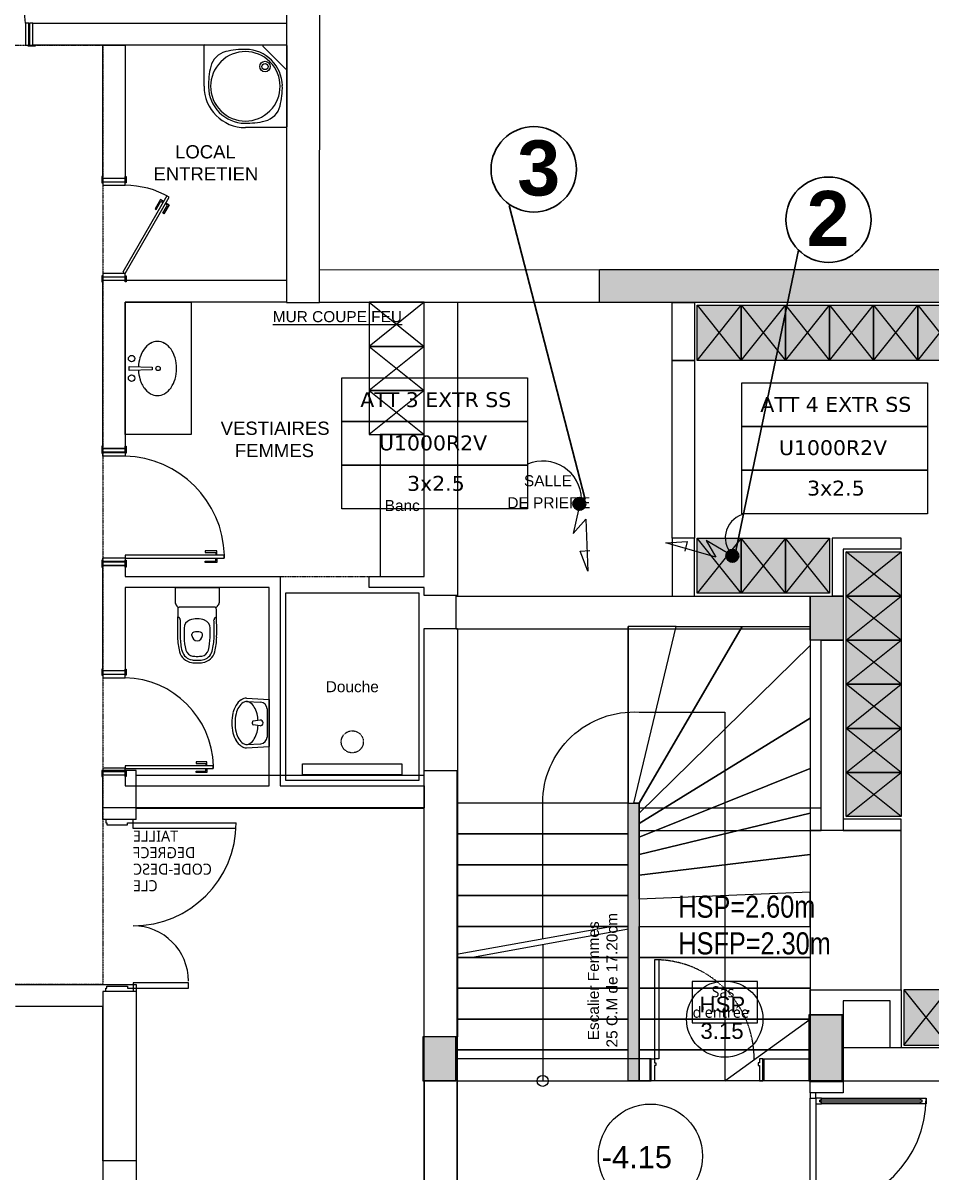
# Model space of a CAD drawing. Header units: millimetres. Extents: x 61345 to 69644, y 9491 to 29385.
# Drawn here: x 65055 to 65879, y 12880 to 13922 of the extents above; entities that cross this region are included whole.
import ezdxf
from ezdxf.enums import TextEntityAlignment as Align

# ---------------------------------------------------------------- set-up
doc = ezdxf.new("R2010")
doc.units = ezdxf.units.MM
for name, pattern in [('ACAD_ISO03W100', [30, 12, -18]), ('CACHE', [0.375, 0.25, -0.125]), ('DASHED2', [0.375, 0.25, -0.125]), ('PROJECTION', [0.375, 0.25, -0.125])]:
    doc.linetypes.add(name, pattern=pattern)
for name, color, linetype, lineweight in [('A-SECN-MEN-CO', 141, 'Continuous', 9), ('A-SECN-MEN-VU', 145, 'Continuous', 5), ('G-ANNO-TEXT', 231, 'Continuous', 9), ('G-ANNO-TTLB', 7, 'Continuous', 9), ('STRUCTURE POUTRES', 5, 'ACAD_ISO03W100', 20)]:
    doc.layers.add(name, color=color, linetype=linetype, lineweight=lineweight)
for name, color, linetype in [('ATT ELECTRIQUES', 3, 'Continuous'), ('FORCE', 3, 'Continuous'), ('Plan Archi', 8, 'Continuous')]:
    doc.layers.add(name, color=color, linetype=linetype)
doc.styles.add('0-TEXT-ANNO', font='', dxfattribs={"height": 2.5})
doc.styles.add('0-TEXT-BASE', font='')
doc.styles.add('1-LIGHT-COND', font='')
doc.styles.add('Arial_I', font='ariali.ttf', dxfattribs={"height": 146.22545})
doc.styles.get("Standard").update_dxf_attribs({"font": 'arial.ttf'})
doc.styles.add('Verdana', font='verdana.ttf')
doc.styles.get('0-TEXT-ANNO').set_extended_font_data('Roboto Light')
doc.styles.get('0-TEXT-BASE').set_extended_font_data('Roboto Light')
doc.styles.get('1-LIGHT-COND').set_extended_font_data('Roboto Condensed Light')

# ---------------------------------------------------------------- blocks, each defined once
blk = doc.blocks.new('*U122')
at = {"color": 252}
for points in [[(77, 1000), (77, 100), (42, 100), (42, 1000)], [(0, -100), (7, -100), (7, 100), (0, 100)], [(1030, -100), (1022, -100), (1022, 100), (1030, 100)]]:
    blk.add_lwpolyline(points, close=True, dxfattribs=at)
at = {"color": 252, "linetype": 'ByBlock', "flags": 128}
for points in [[(7, -100), (7, 100), (39, 100), (39, 63), (52, 63), (52, 38), (39, 38), (39, -100)], [(1022, -100), (1022, 100), (990, 100), (990, 63), (977, 63), (977, 38), (990, 38), (990, -100)]]:
    blk.add_lwpolyline(points, close=True, dxfattribs=at)
at = {"color": 252, "linetype": 'PROJECTION'}
blk.add_arc((42, 98.3), 900, 0, 90, dxfattribs=at)
at = {"color": 252, "style": '0-TEXT-BASE'}
blk.add_attdef('DOORREF', text='', height=100, dxfattribs=at).set_placement((514.5, 0), align=Align.MIDDLE_CENTER)
blk = doc.blocks.new('RANG_VEST')
at = {"true_color": 0xffffff}
h = blk.add_hatch(color=7, dxfattribs=at)
h.dxf.hatch_style = 1
h.paths.add_polyline_path([(0.5, -0.4), (0.5, 0), (0, 0), (0, -0.4)])
blk.add_lwpolyline([(0.5, -0.4), (0.5, 0), (0, 0), (0, -0.4)], close=True)
blk.add_lwpolyline([(0, 0), (0.5, -0.4), (0.5, 0), (0, -0.4)])
blk = doc.blocks.new('*U142')
at = {"layer": 'A-SECN-MEN-CO'}
for points in [[(0, 0), (0, -0.05), (-0.05, -0.05), (-0.05, -0.032), (-0.035, -0.032), (-0.035, -0.018), (-0.05, -0.018), (-0.05, 0)], [(-1, 0), (-1, -0.05), (-0.95, -0.05), (-0.95, -0.032), (-0.965, -0.032), (-0.965, -0.018), (-0.95, -0.018), (-0.95, 0)]]:
    blk.add_lwpolyline(points, close=True, dxfattribs=at)
at = {"layer": 'A-SECN-MEN-VU'}
for p, q in [((-0.05, 0), (-0.95, 0)), ((-0.95, -0.05), (-0.05, -0.05))]:
    blk.add_line(p, q, dxfattribs=at)
blk.add_lwpolyline([(-0.035, -0.032), (-0.965, -0.032), (-0.965, -0.018), (-0.035, -0.018)], close=True, dxfattribs=at)
blk = doc.blocks.new('ETIQ ECL')
at = {"color": 6, "linetype": 'ByBlock'}
blk.add_lwpolyline([(-28.09, 19.8), (28.09, 19.8), (28.09, -19.8), (-28.09, -19.8)], close=True, dxfattribs=at)
at = {"layer": 'STRUCTURE POUTRES', "color": 6, "linetype": 'ByBlock'}
for points in [[(-28.09, 19.8), (28.09, 19.8), (28.09, 6.6), (-28.09, 6.6)], [(-28.09, 6.6), (28.09, 6.6), (28.09, -6.6), (-28.09, -6.6)], [(-28.09, -6.6), (28.09, -6.6), (28.09, -19.8), (-28.09, -19.8)]]:
    blk.add_lwpolyline(points, close=True, dxfattribs=at)
at = {"layer": 'STRUCTURE POUTRES', "color": 6, "linetype": 'ByBlock', "style": 'Verdana'}
for tag, p in [('CIRCUIT', (0.33, 10.99)), ('CABLE', (-0.49, -2.08)), ('SECTION', (0.37, -14.32))]:
    blk.add_attdef(tag, text='', height=4.5, dxfattribs=at).set_placement(p, align=Align.CENTER)
blk = doc.blocks.new('alimentation electrique')
at = {"layer": 'FORCE', "lineweight": 50}
blk.add_hatch(color=1, dxfattribs=at).paths.add_polyline_path([(54.9, -36.5, 1), (41.3, -19.1, 1)])
at = {"color": 1, "linetype": 'ByBlock'}
blk.add_lwpolyline([(38.4, -22.6), (0.5, -0.3), (18.2, -30.1), (-72.5, -4), (-33.8, -1.9), (-38.2, -19.2)], dxfattribs=at)
at = {"layer": 'FORCE', "color": 1, "lineweight": 40}
blk.add_circle((48.1, -27.8), 11, dxfattribs=at)

msp = doc.modelspace()

# ---------------------------------------------------------------- hatches: boundary and pattern name
at = {"layer": 'Plan Archi'}
h = msp.add_hatch(color=252, dxfattribs=at)
h.dxf.hatch_style = 1
h.paths.add_polyline_path([(65578.1, 13698.3), (67228.1, 13698.3), (67228.1, 13668.3), (65578.1, 13668.3)])
h = msp.add_hatch(color=252, dxfattribs=at)
h.dxf.hatch_style = 1
h.paths.add_polyline_path([(65769.1, 13402.1), (65799.1, 13402.1), (65799.1, 13362.1), (65769.1, 13362.1)])
h = msp.add_hatch(color=256, dxfattribs=at)
h.dxf.hatch_style = 1
h.paths.add_polyline_path([(65614.1, 12962.4), (65604.1, 12962.4), (65604.1, 13214.4), (65614.1, 13214.4)])
h = msp.add_hatch(color=256, dxfattribs=at)
h.dxf.hatch_style = 1
h.paths.add_polyline_path([(65768, 13022.4), (65768, 12962.4), (65798, 12962.4), (65798, 13022.4)])
h = msp.add_hatch(color=252, dxfattribs=at)
h.dxf.hatch_style = 1
h.paths.add_polyline_path([(65769.1, 13022.4), (65799.1, 13022.4), (65799.1, 12962.4), (65769.1, 12962.4)])
h = msp.add_hatch(color=256, dxfattribs=at)
h.dxf.hatch_style = 1
h.paths.add_polyline_path([(65448, 12962.4), (65448, 13002.4), (65418, 13002.4), (65418, 12962.4)])

# ---------------------------------------------------------------- linework, layer by layer
at = {"layer": 'ATT ELECTRIQUES', "color": 6, "linetype": 'ByBlock'}
for centre, radius, start, end in [((65526.7, 13489.5), 35.1, 1.1509, 113.1153), ((65714.3, 13454.9), 22.2, 107.8441, 230.7628)]:
    msp.add_arc(centre, radius, start, end, dxfattribs=at)
at = {"layer": 'G-ANNO-TTLB', "color": 5, "lineweight": 30}
for points in [[(65565, 13489.6), (65496.3, 13756.2)], [(65700.5, 13437.5), (65758.5, 13715.9)]]:
    msp.add_lwpolyline(points, dxfattribs=at)
for centre in [(65518.5, 13789.1), (65785.7, 13743.4)]:
    msp.add_circle(centre, 38.7, dxfattribs=at)
at = {"layer": 'Plan Archi'}
for p, q in [((65324.4, 13668.3), (65324.5, 14371.4)), ((65294.4, 14341.6), (65294.4, 13668.3)), ((65060.9, 13921.8), (65057.7, 13921.8)), ((65057.7, 13921.8), (65057.7, 13901.8)), ((65060.9, 13901.8), (65060.9, 13921.8)), ((65064.5, 13921.8), (65061.3, 13921.8)), ((65061.3, 13921.8), (65061.3, 13901.8)), ((65064.5, 13901.8), (65064.5, 13921.8)), ((65064.5, 13901.8), (65064.5, 13921.8)), ((65064.5, 13921.8), (65294.4, 13921.8)), ((65294.4, 13921.8), (65294.4, 13901.8)), ((65057.7, 13901.8), (65060.9, 13901.8)), ((65060.3, 13900.7), (65060.3, 13901.6)), ((65060.3, 13901.6), (65066.5, 13901.6)), ((65061.3, 13901.8), (65064.5, 13901.8)), ((65294.4, 13901.8), (65064.5, 13901.8)), ((65066.5, 13901.6), (65066.5, 13900.7)), ((65128, 13780.7), (65128, 13901.8)), ((65128, 13901.8), (65148, 13901.8)), ((65148, 13901.8), (65148, 13780.7)), ((65220.2, 13901.9), (65294, 13901.9)), ((65066.5, 13900.7), (65060.3, 13900.7)), ((65219.6, 13864.4), (65219.6, 13901.3)), ((65293.6, 13880.3), (65272.9, 13900.9)), ((65294.6, 13901.3), (65294.6, 13827.5)), ((65294, 13826.9), (65257.1, 13826.9)), ((65127.9, 13782.5), (65127.1, 13782.5)), ((65127.1, 13782.5), (65127.1, 13776.9)), ((65127.1, 13776.9), (65127.9, 13776.9)), ((65127.9, 13776.9), (65127.9, 13782.5)), ((65148, 13780.7), (65128, 13780.7)), ((65128, 13780.7), (65128, 13777.8)), ((65148, 13780.7), (65128, 13780.7)), ((65128, 13777.8), (65148, 13777.8)), ((65148, 13777.4), (65128, 13777.4)), ((65128, 13777.4), (65128, 13774.6)), ((65148, 13777.8), (65148, 13780.7)), ((65148, 13774.6), (65148, 13777.4)), ((65148.2, 13782.5), (65149, 13782.5)), ((65148.2, 13776.9), (65148.2, 13782.5)), ((65149, 13776.9), (65148.2, 13776.9)), ((65149, 13782.5), (65149, 13776.9)), ((65128, 13774.6), (65148, 13774.6)), ((65185.9, 13765.1), (65145.9, 13695.8)), ((65148, 13694.6), (65188, 13763.9)), ((65180, 13761.6), (65175.2, 13753.4)), ((65176.3, 13752.7), (65180.5, 13760.1)), ((65182.9, 13759.9), (65180, 13761.6)), ((65180.5, 13760.1), (65182.4, 13759.1)), ((65182.3, 13749.3), (65186.5, 13756.7)), ((65188.1, 13756.9), (65183.3, 13748.7)), ((65186.5, 13756.7), (65184.5, 13757.8)), ((65185, 13758.7), (65188.1, 13756.9)), ((65188, 13763.9), (65185.9, 13765.1)), ((65175.2, 13753.4), (65176.3, 13752.7)), ((65183.3, 13748.7), (65182.3, 13749.3)), ((65148, 13694.6), (65128, 13694.6)), ((65128, 13694.6), (65128, 13691.7)), ((65145.9, 13695.8), (65148, 13694.6)), ((65148, 13691.7), (65148, 13694.6)), ((65148, 13688.5), (65148, 13694.6)), ((65324.4, 13698.1), (67854.2, 13698.3)), ((65324.4, 13668.3), (65324.4, 13698.1)), ((65127.9, 13692.5), (65127.1, 13692.5)), ((65127.1, 13692.5), (65127.1, 13687)), ((65127.1, 13687), (65127.9, 13687)), ((65127.9, 13687), (65127.9, 13692.5)), ((65128, 13691.7), (65148, 13691.7)), ((65148, 13691.3), (65128, 13691.3)), ((65128, 13691.3), (65128, 13688.5)), ((65128, 13688.5), (65148, 13688.5)), ((65128, 13688.5), (65294.4, 13688.5)), ((65128, 13535.9), (65128, 13688.5)), ((65148, 13688.6), (65148, 13692.4)), ((65148.2, 13692.5), (65149, 13692.5)), ((65148.2, 13687), (65148.2, 13692.5)), ((65149, 13687), (65148.2, 13687)), ((65149, 13692.5), (65149, 13687)), ((65294.4, 13688.5), (65294.4, 13668.5)), ((65148, 13548.5), (65148, 13668.5)), ((65148, 13668.5), (65208, 13668.5)), ((65294.4, 13668.5), (65148, 13668.5)), ((65148, 13668.5), (65148, 13535.9)), ((65208, 13668.5), (65208, 13548.5)), ((65294.4, 13668.3), (65324.4, 13668.3)), ((67824.2, 13668.3), (65324.4, 13668.3)), ((65369.3, 13668.5), (65419.3, 13628.5)), ((65419.3, 13668.5), (65369.3, 13628.5)), ((65369.3, 13668.5), (65369.3, 13628.5)), ((65419.3, 13668.5), (65369.3, 13668.5)), ((65419.3, 13668.5), (65449.3, 13668.5)), ((65419.3, 13419.9), (65419.3, 13668.5)), ((65419.3, 13628.5), (65419.3, 13668.5)), ((65419.3, 13628.5), (65419.3, 13668.5)), ((65449.3, 13668.5), (65449.3, 13402.7)), ((65644.1, 13668.3), (65664.1, 13668.3)), ((65644.1, 13615.8), (65644.1, 13668.3)), ((65664.1, 13668.3), (65664.1, 13615.8)), ((65369.3, 13628.5), (65419.3, 13628.5)), ((65369.3, 13628.5), (65419.3, 13588.5)), ((65419.3, 13628.5), (65369.3, 13588.5)), ((65369.3, 13628.5), (65369.3, 13588.5)), ((65419.3, 13628.5), (65369.3, 13628.5)), ((65419.3, 13588.5), (65419.3, 13628.5)), ((65419.3, 13588.5), (65419.3, 13628.5)), ((65151.8, 13606.7), (65151.8, 13610.4)), ((65151.8, 13610.4), (65172.7, 13609.8)), ((65172.7, 13609.8), (65172.7, 13607.4)), ((65644.1, 13615.8), (65664.1, 13615.8)), ((65644.1, 13454.6), (65644.1, 13615.8)), ((65664.1, 13615.8), (65644.1, 13615.8)), ((65664.1, 13615.8), (65664.1, 13454.6)), ((65172.7, 13607.4), (65151.8, 13606.7)), ((65369.3, 13588.5), (65419.3, 13548.5)), ((65419.3, 13588.5), (65369.3, 13548.5)), ((65369.3, 13588.5), (65369.3, 13548.5)), ((65419.3, 13588.5), (65369.3, 13588.5)), ((65369.3, 13588.5), (65419.3, 13588.5)), ((65419.3, 13548.5), (65419.3, 13588.5)), ((65419.3, 13548.5), (65419.3, 13588.5)), ((65208, 13548.5), (65148, 13548.5)), ((65369.3, 13548.5), (65419.3, 13548.5)), ((65379.3, 13548.5), (65379.3, 13419.9)), ((65419.3, 13548.5), (65379.3, 13548.5)), ((65419.3, 13419.9), (65419.3, 13548.5)), ((65127.9, 13537.9), (65127, 13537.9)), ((65127, 13537.9), (65127, 13531.7)), ((65127.9, 13531.7), (65127.9, 13537.9)), ((65148.2, 13537.9), (65149.1, 13537.9)), ((65148.2, 13531.7), (65148.2, 13537.9)), ((65149.1, 13537.9), (65149.1, 13531.7)), ((65127, 13531.7), (65127.9, 13531.7)), ((65148, 13535.9), (65128, 13535.9)), ((65128, 13535.9), (65148, 13535.9)), ((65128, 13532.7), (65128, 13535.9)), ((65148, 13532.7), (65128, 13532.7)), ((65128, 13532.3), (65148, 13532.3)), ((65128, 13529.1), (65128, 13532.3)), ((65148, 13529.1), (65128, 13529.1)), ((65148, 13535.9), (65148, 13532.7)), ((65148, 13532.3), (65148, 13529.1)), ((65149.1, 13531.7), (65148.2, 13531.7)), ((65664.1, 13454.6), (65644.1, 13454.6)), ((65664.1, 13454.6), (65644.1, 13454.6)), ((65644.1, 13454.6), (65644.1, 13402.1)), ((65664.1, 13402.1), (65664.1, 13454.6)), ((65851.6, 13454.6), (65789.1, 13454.6)), ((65789.1, 13454.6), (65789.1, 13402.1)), ((65851.6, 13444.6), (65799.1, 13444.6)), ((65799.1, 13444.6), (65799.1, 13402.1)), ((65127.9, 13434.5), (65127, 13434.5)), ((65127, 13434.5), (65127, 13428.2)), ((65127.9, 13428.2), (65127.9, 13434.5)), ((65128, 13436.7), (65148, 13436.7)), ((65128, 13433.5), (65128, 13436.7)), ((65128, 13429.9), (65128, 13436.7)), ((65128, 13430), (65128, 13434.3)), ((65148, 13433.5), (65128, 13433.5)), ((65128, 13433.1), (65148, 13433.1)), ((65238, 13439.1), (65148, 13439.1)), ((65148, 13439.1), (65148, 13436.4)), ((65148, 13436.7), (65148, 13433.5)), ((65148, 13436.4), (65238, 13436.4)), ((65148, 13433.1), (65148, 13429.9)), ((65148.2, 13434.5), (65149.1, 13434.5)), ((65148.2, 13428.2), (65148.2, 13434.5)), ((65149.1, 13434.5), (65149.1, 13428.2)), ((65231.3, 13443), (65220.6, 13443)), ((65220.6, 13443), (65220.6, 13441.7)), ((65220.6, 13441.7), (65230.2, 13441.7)), ((65220.6, 13433.8), (65230.2, 13433.8)), ((65220.6, 13432.5), (65220.6, 13433.8)), ((65230.2, 13441.7), (65230.2, 13439.2)), ((65230.2, 13433.8), (65230.2, 13436.3)), ((65231.3, 13439.2), (65231.3, 13443)), ((65231.3, 13436.3), (65231.3, 13432.5)), ((65238, 13436.4), (65238, 13439.1)), ((65238, 13439.1), (65238, 13436.4)), ((65127, 13428.2), (65127.9, 13428.2)), ((65128, 13334.2), (65128, 13429.9)), ((65128, 13429.9), (65148, 13429.9)), ((65148, 13429.9), (65128, 13429.9)), ((65148, 13429.9), (65148, 13419.9)), ((65149.1, 13428.2), (65148.2, 13428.2)), ((65231.3, 13432.5), (65220.6, 13432.5)), ((65148, 13419.9), (65288.7, 13419.9)), ((65288.7, 13419.9), (65288.7, 13229.9)), ((65369.3, 13409.9), (65369.3, 13419.9)), ((65369.3, 13419.9), (65419.3, 13419.9)), ((65379.3, 13419.9), (65419.3, 13419.9)), ((65278.7, 13409.9), (65148, 13409.9)), ((65148, 13409.9), (65148, 13334.2)), ((65193.4, 13409.9), (65193.4, 13395.8)), ((65193.4, 13409.9), (65233.4, 13409.9)), ((65233.4, 13409.9), (65233.4, 13395.8)), ((65278.7, 13229.9), (65278.7, 13409.9)), ((65293.7, 13234.9), (65293.7, 13404.9)), ((65293.7, 13404.9), (65414.3, 13404.9)), ((65419.3, 13409.9), (65369.3, 13409.9)), ((65414.3, 13404.9), (65414.3, 13234.9)), ((65419.3, 13402.7), (65419.3, 13409.9)), ((65449.3, 13402.7), (65419.3, 13402.7)), ((65448.1, 13402.1), (65769.1, 13402.1)), ((65448.1, 13372.1), (65448.1, 13402.1)), ((65644.1, 13402.1), (65664.1, 13402.1)), ((65769.1, 13402.1), (65769.1, 13372.1)), ((65229.8, 13391.9), (65197, 13391.9)), ((65197.5, 13382), (65195.7, 13383.7)), ((65229.2, 13382), (65231, 13383.7)), ((65419.3, 13002.4), (65419.3, 13372.7)), ((65419.3, 13372.7), (65449.3, 13372.7)), ((65769.1, 13372.1), (65448.1, 13372.1)), ((65449.3, 13372.7), (65449.3, 13002.4)), ((65208.7, 13366.2), (65208.7, 13367.4)), ((65218.1, 13366.2), (65218.1, 13367.4)), ((65779.1, 13362.1), (65799.1, 13362.1)), ((65779.1, 13189.6), (65779.1, 13362.1)), ((65799.1, 13362.1), (65799.1, 13189.6)), ((65127.9, 13335.9), (65127.1, 13335.9)), ((65127.1, 13335.9), (65127.1, 13330.4)), ((65127.1, 13330.4), (65127.9, 13330.4)), ((65127.9, 13330.4), (65127.9, 13335.9)), ((65148, 13334.2), (65128, 13334.2)), ((65148, 13334.2), (65128, 13334.2)), ((65128, 13334.2), (65128, 13331.3)), ((65128, 13331.3), (65148, 13331.3)), ((65148, 13330.9), (65128, 13330.9)), ((65128, 13330.9), (65128, 13328)), ((65148, 13331.3), (65148, 13334.2)), ((65148, 13328), (65148, 13330.9)), ((65148.2, 13335.9), (65149, 13335.9)), ((65148.2, 13330.4), (65148.2, 13335.9)), ((65149, 13330.4), (65148.2, 13330.4)), ((65149, 13335.9), (65149, 13330.4)), ((65128, 13328), (65148, 13328)), ((65258.2, 13309.5), (65278.7, 13308.4)), ((65278.7, 13308.4), (65278.7, 13265.7)), ((65258.2, 13306.5), (65271, 13305.8)), ((65276.7, 13299.8), (65276.7, 13274.2)), ((65263.4, 13286.3), (65263.4, 13287.8)), ((65264.3, 13288.8), (65270.5, 13289.7)), ((65278.7, 13287), (65278.7, 13287)), ((65278.7, 13287), (65278.7, 13287)), ((65278.7, 13287), (65278.7, 13287)), ((65278.7, 13287), (65278.7, 13287)), ((65278.7, 13287), (65278.7, 13287)), ((65278.7, 13287), (65278.7, 13287)), ((65278.7, 13287), (65278.7, 13287)), ((65278.7, 13287), (65278.7, 13287)), ((65278.7, 13287), (65278.7, 13287)), ((65278.7, 13287), (65278.7, 13287)), ((65278.7, 13287), (65278.7, 13287)), ((65278.7, 13287), (65278.7, 13287)), ((65278.7, 13287), (65278.7, 13287)), ((65278.7, 13287), (65278.7, 13287)), ((65278.7, 13287), (65278.7, 13287)), ((65278.7, 13287), (65278.7, 13287)), ((65278.7, 13287), (65278.7, 13287)), ((65278.7, 13287), (65278.7, 13287)), ((65278.7, 13287), (65278.7, 13287)), ((65278.7, 13287), (65278.7, 13287)), ((65278.7, 13287), (65278.7, 13287)), ((65278.7, 13287), (65278.7, 13287)), ((65278.7, 13287), (65278.7, 13287)), ((65278.7, 13287), (65278.7, 13287)), ((65278.7, 13287), (65278.7, 13287)), ((65278.7, 13287), (65278.7, 13287)), ((65278.7, 13287), (65278.7, 13287)), ((65278.7, 13287), (65278.7, 13287)), ((65278.7, 13287), (65278.7, 13287)), ((65278.7, 13287), (65278.7, 13287)), ((65278.7, 13287), (65278.7, 13287)), ((65278.7, 13287), (65278.7, 13287)), ((65278.7, 13287), (65278.7, 13287)), ((65278.7, 13287), (65278.7, 13287)), ((65278.7, 13287), (65278.7, 13287)), ((65278.7, 13287), (65278.7, 13287)), ((65278.7, 13287), (65278.7, 13287)), ((65278.7, 13287), (65278.7, 13287)), ((65278.7, 13287), (65278.7, 13287)), ((65278.7, 13287), (65278.7, 13287)), ((65278.7, 13287), (65278.7, 13287)), ((65278.7, 13287), (65278.7, 13287)), ((65278.7, 13287), (65278.7, 13287)), ((65278.7, 13287), (65278.7, 13287)), ((65278.7, 13287), (65278.7, 13287)), ((65278.7, 13287), (65278.7, 13287)), ((65278.7, 13287), (65278.7, 13287)), ((65278.7, 13287), (65278.7, 13287)), ((65278.7, 13287), (65278.7, 13287)), ((65278.7, 13287), (65278.7, 13287)), ((65278.7, 13287), (65278.7, 13287)), ((65270.5, 13284.4), (65264.2, 13285.3)), ((65258.2, 13267.5), (65271, 13268.2)), ((65258.2, 13264.5), (65278.7, 13265.7)), ((65148, 13246), (65128, 13246)), ((65128, 13246), (65128, 13243.1)), ((65228, 13248), (65148, 13248)), ((65148, 13248), (65148, 13245.7)), ((65148, 13243.1), (65148, 13246)), ((65148, 13239.9), (65148, 13246)), ((65148, 13245.7), (65228, 13245.7)), ((65222.1, 13251.6), (65212.5, 13251.6)), ((65212.5, 13251.6), (65212.5, 13250.3)), ((65212.5, 13250.3), (65221.1, 13250.3)), ((65221.1, 13250.3), (65221.1, 13248.1)), ((65221.1, 13243.4), (65221.1, 13245.6)), ((65222.1, 13248.2), (65222.1, 13251.6)), ((65222.1, 13245.6), (65222.1, 13242.2)), ((65228, 13245.7), (65228, 13248)), ((65228, 13248), (65228, 13245.7)), ((65309, 13239.9), (65309, 13249.9)), ((65309, 13249.9), (65399, 13249.9)), ((65399, 13249.9), (65399, 13239.9)), ((65127.9, 13243.9), (65127.1, 13243.9)), ((65127.1, 13243.9), (65127.1, 13238.4)), ((65127.1, 13238.4), (65127.9, 13238.4)), ((65127.9, 13238.4), (65127.9, 13243.9)), ((65128, 13199.4), (65128, 13243.9)), ((65128, 13243.1), (65148, 13243.1)), ((65148, 13242.7), (65128, 13242.7)), ((65128, 13242.7), (65128, 13239.9)), ((65128, 13209.9), (65128, 13239.9)), ((65128, 13239.9), (65148, 13239.9)), ((65128, 13239.9), (65148, 13239.9)), ((65148, 13240), (65148, 13243.8)), ((65148, 13239.9), (65148, 13229.9)), ((65148.2, 13243.9), (65149, 13243.9)), ((65148.2, 13238.4), (65148.2, 13243.9)), ((65149, 13238.4), (65148.2, 13238.4)), ((65149, 13243.9), (65149, 13238.4)), ((65158, 13199.4), (65158, 13243.9)), ((65419.2, 13239.4), (65158, 13239.4)), ((65212.5, 13243.4), (65221.1, 13243.4)), ((65212.5, 13242.2), (65212.5, 13243.4)), ((65222.1, 13242.2), (65212.5, 13242.2)), ((65414.3, 13234.9), (65293.7, 13234.9)), ((65399, 13239.9), (65309, 13239.9)), ((65419.2, 12782.4), (65419.2, 13243.9)), ((65449.2, 12782.4), (65449.2, 13243.9)), ((65148, 13229.9), (65278.7, 13229.9)), ((65288.7, 13229.9), (65419.3, 13229.9)), ((65419.3, 13229.9), (65419.3, 13209.9)), ((65419.3, 13209.9), (65128, 13209.9)), ((65419.2, 13209.4), (65158, 13209.4)), ((65779.1, 13209.6), (65614.1, 13209.6)), ((65614.1, 13209.6), (65614.1, 13189.6)), ((65779.1, 13189.6), (65779.1, 13209.6)), ((65154, 13199.4), (65132, 13199.4)), ((65851.6, 13199.6), (65799.1, 13199.6)), ((65799.1, 13199.6), (65799.1, 13189.6)), ((65851.6, 13189.6), (65851.6, 13199.6)), ((65614.1, 13189.6), (65779.1, 13189.6)), ((65851.6, 13189.6), (65769.1, 13189.6)), ((65769.1, 13189.6), (65769.1, 13044.9)), ((65799.1, 13189.6), (65779.1, 13189.6)), ((65799.1, 13189.6), (65851.6, 13189.6)), ((65851.6, 13044.9), (65851.6, 13189.6)), ((65048.6, 13049.9), (65158, 13049.9)), ((65158, 13049.9), (65158, 12889.9)), ((65662, 13052.6), (65662, 13015.1)), ((65721.2, 13052.6), (65662, 13052.6)), ((65721.2, 13015.1), (65721.2, 13052.6)), ((65128, 13043.4), (65128, 12228.4)), ((65154, 13043.4), (65132, 13043.4)), ((65158, 13043.4), (65158, 12228.4)), ((65769.1, 13044.9), (65851.6, 13044.9)), ((65769.1, 13044.9), (65851.6, 13044.9)), ((65769.1, 13022.4), (65769.1, 13044.9)), ((65851.6, 13044.9), (65851.6, 12992.4)), ((65128, 13029.9), (65048.6, 13029.9)), ((65128, 12889.9), (65128, 13029.9)), ((65841.6, 13034.9), (65799.1, 13034.9)), ((65799.1, 13034.9), (65799.1, 13022.4)), ((65841.6, 12992.4), (65841.6, 13034.9)), ((65799.1, 13022.4), (65769.1, 13022.4)), ((65662, 13015.1), (65721.2, 13015.1)), ((65449.3, 13002.4), (65419.3, 13002.4)), ((66356.6, 12992.4), (65799.1, 12992.4)), ((65799.1, 12992.4), (65799.1, 12962.4)), ((65851.6, 12992.4), (65841.6, 12992.4)), ((65624.1, 12982.4), (65449.2, 12982.4)), ((65449.2, 12982.4), (65449.2, 12962.4)), ((65624.1, 12962.4), (65624.1, 12982.4)), ((65727.1, 12982.4), (65769.1, 12982.4)), ((65727.1, 12962.4), (65727.1, 12982.4)), ((65769.1, 12982.4), (65769.1, 12962.4)), ((65419.3, 12962.4), (65419.3, 12782.4)), ((65449.3, 12962.4), (65419.3, 12962.4)), ((65449.2, 12962.4), (65624.1, 12962.4)), ((65449.3, 12782.4), (65449.3, 12962.4)), ((65769.1, 12962.4), (65727.1, 12962.4)), ((65769.1, 12961.7), (65799.1, 12961.7)), ((65769.1, 12951.7), (65769.1, 12961.7)), ((65799.1, 12962.4), (66356.6, 12962.4)), ((65799.1, 12961.7), (65799.1, 12951.7)), ((65799.1, 12951.7), (65769.1, 12951.7)), ((65158, 12889.9), (65128, 12889.9))]:
    msp.add_line(p, q, dxfattribs=at)
at = {"layer": 'Plan Archi', "linetype": 'DASHED2'}
for p, q in [((64938.6, 13901.8), (65128, 13901.8)), ((65128, 13901.8), (65128, 13049.9)), ((65288.7, 13419.9), (65369.3, 13419.9)), ((65128, 13049.9), (64938.6, 13049.9))]:
    msp.add_line(p, q, dxfattribs=at)
at = {"layer": 'Plan Archi', "linetype": 'Continuous'}
for p, q in [((65851.6, 13444.6), (65851.6, 13454.6)), ((65799.1, 13402.1), (65789.1, 13402.1)), ((65158, 13243.9), (65128, 13243.9)), ((65158, 13209.4), (65158, 13239.4)), ((65419.2, 13243.9), (65449.2, 13243.9)), ((65419.2, 13209.4), (65419.2, 13239.4)), ((65158, 13199.4), (65128, 13199.4)), ((65158, 13043.4), (65128, 13043.4))]:
    msp.add_line(p, q, dxfattribs=at)
at = {"layer": 'Plan Archi', "color": 252}
for points in [[(65578.1, 13698.3), (67228.1, 13698.3), (67228.1, 13668.3), (65578.1, 13668.3)], [(65769.1, 13402.1), (65799.1, 13402.1), (65799.1, 13362.1), (65769.1, 13362.1)], [(65769.1, 13022.4), (65799.1, 13022.4), (65799.1, 12962.4), (65769.1, 12962.4)]]:
    msp.add_lwpolyline(points, close=True, dxfattribs=at)
at = {"layer": 'Plan Archi'}
for points in [[(65604.1, 13214.4), (65604.1, 13374.4)], [(65132, 13199.4), (65130.7, 13199.4), (65130.7, 13196.4), (65131.5, 13196.4), (65131.5, 13194.6), (65150.3, 13194.6), (65150.3, 13196.4), (65155.3, 13196.4), (65155.3, 13199.4), (65154, 13199.4)], [(65248.6, 13191.4), (65155.3, 13191.4), (65155.3, 13196.4), (65248.7, 13196.4)], [(65590, 13102.4), (65448.6, 13076.9)], [(65604.5, 13100), (65463.1, 13074.4)], [(65526.6, 13085.9), (65526.6, 12962.4)], [(65132, 13043.4), (65130.7, 13043.4), (65130.7, 13046.4), (65131.5, 13046.4), (65131.5, 13048.2), (65150.3, 13048.2), (65150.3, 13046.4), (65155.3, 13046.4), (65155.3, 13043.4), (65154, 13043.4)]]:
    msp.add_lwpolyline(points, dxfattribs=at)
for points in [[(65609.1, 13214.4), (65647.5, 13374.4), (65604.1, 13374.4), (65604.1, 13214.4)], [(65614.1, 13214.4), (65609.1, 13214.4), (65647.5, 13374.4), (65707.5, 13374.4)], [(65614.1, 13205.1), (65614.1, 13214.4), (65707.5, 13374.4), (65769.1, 13374.4), (65769.1, 13357.2)], [(65614.1, 13195.8), (65614.1, 13205.1), (65769.1, 13357.2), (65769.1, 13291.4)], [(65614.1, 13183.3), (65614.1, 13195.8), (65769.1, 13291.4), (65769.1, 13245.6)], [(65614.1, 13167.8), (65614.1, 13183.3), (65769.1, 13245.6), (65769.1, 13205.1)], [(65604.1, 13214.4), (65449.1, 13214.4), (65449.1, 13186.4), (65604.1, 13186.4)], [(65614.1, 12962.4), (65604.1, 12962.4), (65604.1, 13214.4), (65614.1, 13214.4)], [(65614.1, 13149.1), (65614.1, 13167.8), (65769.1, 13205.1), (65769.1, 13167.8)], [(65604.1, 13186.4), (65449.1, 13186.4), (65449.1, 13158.4), (65604.1, 13158.4)], [(65614.1, 13127.3), (65614.1, 13149.1), (65769.1, 13167.8), (65769.1, 13133.5)], [(65604.1, 13158.4), (65449.1, 13158.4), (65449.1, 13130.4), (65604.1, 13130.4)], [(65604.1, 13130.4), (65449.1, 13130.4), (65449.1, 13102.4), (65604.1, 13102.4)], [(65769.1, 13102.4), (65769.1, 13133.5), (65614.1, 13127.3), (65614.1, 13102.4)], [(65604.1, 13102.4), (65449.1, 13102.4), (65449.1, 13074.4), (65604.1, 13074.4)], [(65769.1, 13074.4), (65614.1, 13074.4), (65614.1, 13102.4), (65769.1, 13102.4)], [(65604.1, 13074.4), (65449.1, 13074.4), (65449.1, 13046.4), (65604.1, 13046.4)], [(65769.1, 13046.4), (65614.1, 13046.4), (65614.1, 13074.4), (65769.1, 13074.4)], [(65205.5, 13051.4), (65155.3, 13051.4), (65155.3, 13046.4), (65205.5, 13046.4)], [(65604.1, 13046.4), (65449.1, 13046.4), (65449.1, 13018.4), (65604.1, 13018.4)], [(65769.1, 13018.4), (65614.1, 13018.4), (65614.1, 13046.4), (65769.1, 13046.4)], [(65604.1, 13018.4), (65449.1, 13018.4), (65449.1, 12990.4), (65604.1, 12990.4)], [(65769.1, 12990.4), (65614.1, 12990.4), (65614.1, 13018.4), (65769.1, 13018.4)], [(65768, 13022.4), (65768, 12962.4), (65798, 12962.4), (65798, 13022.4)], [(65448, 12962.4), (65448, 13002.4), (65418, 13002.4), (65418, 12962.4)], [(65604.1, 12990.4), (65449.1, 12990.4), (65449.1, 12962.4), (65604.1, 12962.4)], [(65769.1, 12962.4), (65614.1, 12962.4), (65614.1, 12990.4), (65769.1, 12990.4)], [(65769.2, 12946.7), (65774.2, 12946.7), (65774.2, 12951.7), (65769.2, 12951.7)], [(65769.2, 12946.7), (65774.2, 12946.7), (65774.2, 12846.7), (65769.2, 12846.7)]]:
    msp.add_lwpolyline(points, close=True, dxfattribs=at)
msp.add_lwpolyline([(65526.6, 13091), (65526.6, 13214.4, -0.431993), (65614.1, 13296.8), (65691.6, 13296.8), (65691.6, 12962.4), (65769.1, 13018.4)], format="xyb", dxfattribs=at)
for centre, radius in [((65274.9, 13882.3), 4.75), ((65274.9, 13882.3), 2.75), ((65154, 13617.4), 2.96), ((65178, 13608.5), 1.97), ((65154, 13599.7), 2.96), ((65691.6, 13018.4), 34.6), ((65526.6, 12962.4), 5), ((65624.3, 12894.2), 47.2)]:
    msp.add_circle(centre, radius, dxfattribs=at)
at = {"layer": 'Plan Archi', "linetype": 'CACHE', "ltscale": 0.5}
msp.add_circle((65354, 13269.9), 10, dxfattribs=at)
at = {"layer": 'Plan Archi'}
for centre, radius, start, end in [((64965.2, 13919.3), 92.5, 1.5142, 88.4784), ((65220.2, 13901.3), 0.6, 90, 180), ((65273.4, 13901.3), 0.6, 90, 225), ((65294, 13901.3), 0.6, 0, 90), ((65294, 13901.3), 0.6, 0, 90), ((65257.1, 13864.4), 31.5, 45, 225), ((65243.7, 13877.8), 18.6, 103.8674, 166.1326), ((65256.4, 13826.4), 71.5, 88.9663, 103.8674), ((65257.1, 13864.4), 33.5, 45, 88.9663), ((65295.1, 13865.1), 71.5, 166.1326, 181.0337), ((65257.1, 13864.4), 31.5, 225, 45), ((65257.1, 13864.4), 33.5, 1.0337, 45), ((65294, 13880.7), 0.6, 225, 0), ((65257.1, 13864.4), 37.5, 180, 270), ((65257.1, 13864.4), 33.5, 181.0334, 225), ((65219.1, 13863.7), 71.5, 346.1326, 1.0337), ((65257.1, 13864.4), 33.5, 225, 268.9663), ((65270.5, 13851.1), 18.6, 283.8674, 346.1326), ((65257.8, 13902.4), 71.5, 268.9663, 283.8674), ((65294, 13827.5), 0.6, 270, 0), ((65148, 13694.6), 80, 60, 90), ((65180.9, 13614.8), 19.2, 120.4183, 144.7972), ((65177.4, 13620.6), 12.4, 90, 120.4183), ((65177.4, 13620.6), 12.4, 59.5817, 90), ((65174, 13614.8), 19.2, 35.2028, 59.5817), ((65186.3, 13611), 25.8, 144.7972, 163.7103), ((65168.6, 13611), 25.8, 16.2897, 35.2028), ((65194.8, 13608.5), 34.7, 163.7103, 177.1674), ((65160.1, 13608.5), 34.7, 0, 16.2897), ((65194.8, 13608.5), 34.7, 182.3974, 196.2897), ((65160.1, 13608.5), 34.7, 343.7103, 360), ((65173.2, 13600.8), 11.8, 190.2421, 206.9284), ((65198, 13613.2), 39.6, 206.6177, 213.9756), ((65180.9, 13602.1), 19.2, 215.2028, 239.5817), ((65174, 13602.1), 19.2, 300.4183, 324.7972), ((65168.6, 13606), 25.8, 324.7972, 343.7103), ((65177.4, 13596.3), 12.4, 239.5817, 270), ((65177.4, 13596.3), 12.4, 270, 300.4183), ((65145.6, 13436.6), 92.5, 1.5216, 88.4858), ((65195.3, 13395.8), 1.9, 180, 235.0628), ((65193.6, 13393.4), 1, 16.2152, 55.0628), ((65197, 13394.4), 2.5, 196.2152, 270), ((65745.6, 13371.6), 550, 177.8638, 180.7095), ((65229.8, 13394.4), 2.5, 270, 343.7848), ((64681.1, 13371.6), 550, 359.2905, 2.1362), ((65233.1, 13393.4), 1, 124.9372, 163.7848), ((65231.5, 13395.8), 1.9, 304.9372, 0), ((65196.1, 13380.6), 2, 359.0636, 45), ((65745.6, 13371.6), 547.6, 179.0636, 180.7095), ((65213.4, 13361.4), 20, 90, 109.984), ((65213.4, 13361.4), 20, 70.016, 90), ((65230.7, 13380.6), 2, 135, 180.9364), ((64681.1, 13371.6), 547.6, 359.2905, 0.9364), ((65209.1, 13373.1), 7.5, 109.984, 179.8352), ((65745.6, 13371.6), 544, 179.8352, 180.7095), ((65217.6, 13373.1), 7.5, 0.1648, 70.016), ((64681.1, 13371.6), 544, 359.2905, 0.1648), ((65250.6, 13365.4), 55, 180.7095, 194.5395), ((65250.6, 13365.4), 52.6, 180.7095, 194.5395), ((65250.6, 13365.4), 49, 180.7095, 194.5395), ((65210.7, 13367.4), 2, 99.7151, 180), ((65213.4, 13366.2), 4.7, 180, 270), ((65213.4, 13351.7), 18, 90, 99.7151), ((65213.4, 13351.7), 18, 80.2849, 90), ((65213.4, 13366.2), 4.7, 270, 0), ((65216.1, 13367.4), 2, 0, 80.2849), ((65176.1, 13365.4), 49, 345.4605, 359.2905), ((65176.1, 13365.4), 52.6, 345.4605, 359.2905), ((65176.1, 13365.4), 55, 345.4605, 359.2905), ((65210.4, 13355), 13.4, 194.5395, 261.1838), ((65210.4, 13355), 11, 194.5395, 261.1838), ((65210.4, 13355), 7.4, 194.5395, 261.1838), ((65216.4, 13355), 7.4, 278.8162, 345.4605), ((65216.4, 13355), 11, 278.8162, 345.4605), ((65216.4, 13355), 13.4, 278.8162, 345.4605), ((65213.4, 13374.4), 33, 261.1838, 270), ((65213.4, 13374.4), 30.6, 261.1838, 270), ((65213.4, 13374.4), 27, 261.1838, 270), ((65213.4, 13374.4), 27, 270, 278.8162), ((65213.4, 13374.4), 30.6, 270, 278.8162), ((65213.4, 13374.4), 33, 270, 278.8162), ((65145.9, 13245.9), 82.2, 1.5216, 88.4858), ((65262.8, 13294.4), 16.6, 124.6866, 149.0995), ((65258.2, 13301.2), 8.33, 90, 124.6866), ((65270.3, 13290), 25.3, 149.0995, 166.0767), ((65270.3, 13290), 22.3, 149.0995, 166.0767), ((65262.8, 13294.4), 13.6, 124.6866, 149.0995), ((65258.2, 13301.2), 5.33, 90, 124.6866), ((65258.2, 13301.2), 5.33, 55.3134, 90), ((65253.5, 13294.4), 13.6, 30.9005, 55.3134), ((65246, 13290), 22.3, 13.9233, 30.9005), ((65270.7, 13299.8), 6, 0, 86.8366), ((65282.2, 13287), 37.5, 166.0767, 180), ((65282.2, 13287), 37.5, 180, 193.9233), ((65282.2, 13287), 34.5, 166.0767, 180), ((65282.2, 13287), 34.5, 180, 193.9233), ((65264.4, 13287.8), 1, 98.2281, 180), ((65234.2, 13287), 34.5, 3.9602, 13.9233), ((65270.5, 13287), 2.66, 270, 90), ((65278.7, 13287), 0.00001, 0, 90), ((65278.7, 13287), 0.00001, 270, 0), ((65278.7, 13287), 0.00001, 180, 270), ((65278.7, 13287), 0.00001, 90, 180), ((65278.7, 13287), 0.00001, 0, 90), ((65278.7, 13287), 0.00001, 90, 180), ((65278.7, 13287), 0.00001, 180, 270), ((65278.7, 13287), 0.00001, 270, 0), ((65278.7, 13287), 0.00001, 0, 90), ((65278.7, 13287), 0.00001, 270, 0), ((65278.7, 13287), 0.00001, 180, 270), ((65278.7, 13287), 0.00001, 0, 90), ((65278.7, 13287), 0.00001, 90, 180), ((65278.7, 13287), 0.00001, 180, 270), ((65278.7, 13287), 0.00001, 270, 0), ((65278.7, 13287), 0.00001, 0, 90), ((65278.7, 13287), 0.00001, 90, 180), ((65278.7, 13287), 0.00001, 90, 180), ((65278.7, 13287), 0.00001, 62.5342, 180), ((65278.7, 13287), 0.00001, 0, 62.5342), ((65278.7, 13287), 0.00001, 62.5342, 180), ((65278.7, 13287), 0.00001, 0, 62.5342), ((65278.7, 13287), 0.00001, 0, 62.5342), ((65278.7, 13287), 0.00001, 0, 62.5342), ((65278.7, 13287), 0.00001, 242.5342, 0), ((65278.7, 13287), 0.00001, 180, 242.5342), ((65278.7, 13287), 0.00001, 242.5342, 0), ((65278.7, 13287), 0.00001, 180, 242.5342), ((65278.7, 13287), 0.00001, 242.5342, 0), ((65278.7, 13287), 0.00001, 62.5342, 180), ((65278.7, 13287), 0.00001, 0, 62.5342), ((65278.7, 13287), 0.00001, 242.5342, 0), ((65278.7, 13287), 0.00001, 180, 242.5342), ((65278.7, 13287), 0.00003, 242.5342, 0), ((65278.7, 13287), 0.00003, 242.5342, 0), ((65278.7, 13287), 0.00003, 180, 242.5342), ((65278.7, 13287), 0.00003, 62.5342, 180), ((65278.7, 13287), 0.00003, 0, 62.5342), ((65270.3, 13284.1), 25.3, 193.9233, 210.9005), ((65270.3, 13284.1), 22.3, 193.9233, 210.9005), ((65264.4, 13286.3), 1, 180, 261.2509), ((65246, 13284.1), 22.3, 329.0995, 346.0767), ((65234.2, 13287), 34.5, 346.0767, 356.0698), ((65262.8, 13279.6), 16.6, 210.9005, 235.3134), ((65262.8, 13279.6), 13.6, 210.9005, 235.3134), ((65258.2, 13272.8), 8.33, 235.3134, 270), ((65258.2, 13272.8), 5.33, 235.3134, 270), ((65258.2, 13272.8), 5.33, 270, 304.6866), ((65253.5, 13279.6), 13.6, 304.6866, 329.0995), ((65270.7, 13274.2), 6, 273.1634, 0), ((65155.3, 13196.4), 93.4, 270, 0), ((65155.3, 13052.8), 50.2, 0, 90), ((65774.2, 12946.7), 100, 270, 360)]:
    msp.add_arc(centre, radius, start, end, dxfattribs=at)

# ---------------------------------------------------------------- block references
at = {"layer": 'ATT ELECTRIQUES', "color": 6, "linetype": 'ByBlock', "xscale": 3, "yscale": 3, "zscale": 3}
for p, values in [((65428.7, 13540.5), {'SECTION': '3x2.5', 'CABLE': 'U1000R2V', 'CIRCUIT': 'ATT 3 EXTR SS'}), ((65791.3, 13536.2), {'SECTION': '3x2.5', 'CABLE': 'U1000R2V', 'CIRCUIT': 'ATT 4 EXTR SS'})]:
    msp.add_blockref('ETIQ ECL', p, dxfattribs=at).add_auto_attribs(values)
at = {"layer": 'ATT ELECTRIQUES', "xscale": 0.5, "yscale": 0.5, "zscale": 0.5, "rotation": 108.4541871025487}
msp.add_blockref('alimentation electrique', (65554.3, 13458.5), dxfattribs=at)
at = {"layer": 'ATT ELECTRIQUES', "xscale": 0.5, "yscale": 0.5, "zscale": 0.5}
msp.add_blockref('alimentation electrique', (65674.5, 13452.5), dxfattribs=at)
at = {"layer": 'Plan Archi'}
for p, xscale, yscale, zscale, rotation in [((65666.6, 13665.8), -100, 100, 100, 90), ((65706.6, 13665.8), -100, 100, 100, 90), ((65746.6, 13665.8), -100, 100, 100, 90), ((65786.6, 13665.8), -100, 100, 100, 90), ((65826.6, 13665.8), -100, 100, 100, 90), ((65866.6, 13665.8), -100, 100, 100, 90), ((65706.6, 13404.6), -100, 100, 100, 270), ((65746.6, 13404.6), -100, 100, 100, 270), ((65786.6, 13404.6), -100, 100, 100, 270), ((65801.6, 13402.1), -100.0000000000002, 100.0000000000002, 100.0000000000002, 180), ((65801.6, 13362.1), -100.0000000000002, 100.0000000000002, 100.0000000000002, 180), ((65801.6, 13322.1), -100.0000000000002, 100.0000000000002, 100.0000000000002, 180), ((65801.6, 13282.1), -100.0000000000002, 100.0000000000002, 100.0000000000002, 180), ((65801.6, 13242.1), -100.0000000000002, 100.0000000000002, 100.0000000000002, 180), ((65801.6, 13202.1), -100.0000000000002, 100.0000000000002, 100.0000000000002, 180), ((65854.1, 12994.9), 100, 100, 100, 90)]:
    msp.add_blockref('RANG_VEST', p, dxfattribs=dict(at, xscale=xscale, yscale=yscale, zscale=zscale, rotation=rotation))
for name, p, xscale, yscale, zscale in [('*U122', (65624.1, 12972.4), 0.1, 0.1, 0.1), ('*U142', (65774.2, 12946.7), -100, 100, 100)]:
    msp.add_blockref(name, p, dxfattribs=dict(at, xscale=xscale, yscale=yscale, zscale=zscale))

# ---------------------------------------------------------------- texts
at = {"layer": 'G-ANNO-TEXT', "color": 0, "char_height": 50, "width": 84.177, "attachment_point": 1, "style": 'Arial_I'}
for s, insert in [('{\\fArial|b1|i0|c0|p34;\\C1;3}', (65503.6, 13815.4)), ('{\\fArial|b1|i0|c0|p34;\\C1;2}', (65765.9, 13769.5))]:
    msp.add_mtext(s, dxfattribs=dict(at, insert=insert))
at = {"layer": 'Plan Archi', "linetype": 'ByBlock'}
for s, height, rotation, p in [('LOCAL', 12, 360, (65193.4, 13799)), ('ENTRETIEN', 12, 360, (65173.8, 13779)), ('VESTIAIRES', 12, 360, (65234.7, 13548.3)), ('FEMMES', 12, 360, (65247.6, 13528.1)), ('25 C.M de 17.20cm', 10, 90, (65594.4, 12992.7)), ('Escalier Femmes', 10, 90, (65577.6, 12999.2)), ('HSP.', 14.4, 360, (65668.8, 13024.5)), ('3.15', 14.4, 360, (65669.6, 13000.5))]:
    msp.add_text(s, height=height, rotation=rotation, dxfattribs=at).set_placement(p)
at = {"layer": 'Plan Archi'}
for s, p in [('%%uMUR COUPE FEU%%u', (65281.9, 13650.5)), ('SALLE ', (65509.6, 13501.7)), ('DE PRIERE', (65494.6, 13481.7))]:
    msp.add_text(s, height=10, dxfattribs=at).set_placement(p)
for s, p in [('Banc', (65399.3, 13484.2)), ('Douche', (65354, 13319.9))]:
    msp.add_text(s, height=10, dxfattribs=at).set_placement(p, align=Align.MIDDLE_CENTER)
at = {"layer": 'Plan Archi', "linetype": 'ByBlock'}
for s, height, style, p in [('HSP=2.60m', 20, '1-LIGHT-COND', (65649.6, 13110.4)), ('HSFP=2.30m', 20, '1-LIGHT-COND', (65649.6, 13077.1)), ('Sas', 10, '0-TEXT-ANNO', (65679.7, 13038.2)), ("d'entrée", 10, '0-TEXT-ANNO', (65662.5, 13019.6))]:
    msp.add_text(s, height=height, dxfattribs=dict(at, style=style)).set_placement(p)
msp.add_text('-4.15', height=20, dxfattribs=at).set_placement((65580.1, 12883.2))
at = {"layer": 'Plan Archi', "style": '0-TEXT-BASE', "text_generation_flag": 4}
for tag, text, p in [('TAILLE', 'P120-10', (65155.3, 13179.4)), ('DEGRECF', '', (65155.3, 13164.4)), ('CODE-DESC', '', (65155.3, 13149.4)), ('CLE', '', (65155.3, 13134.4))]:
    msp.add_attdef(tag, text=text, height=10, rotation=180, dxfattribs=at).set_placement(p, align=Align.RIGHT)

doc.saveas('drawing.dxf')
